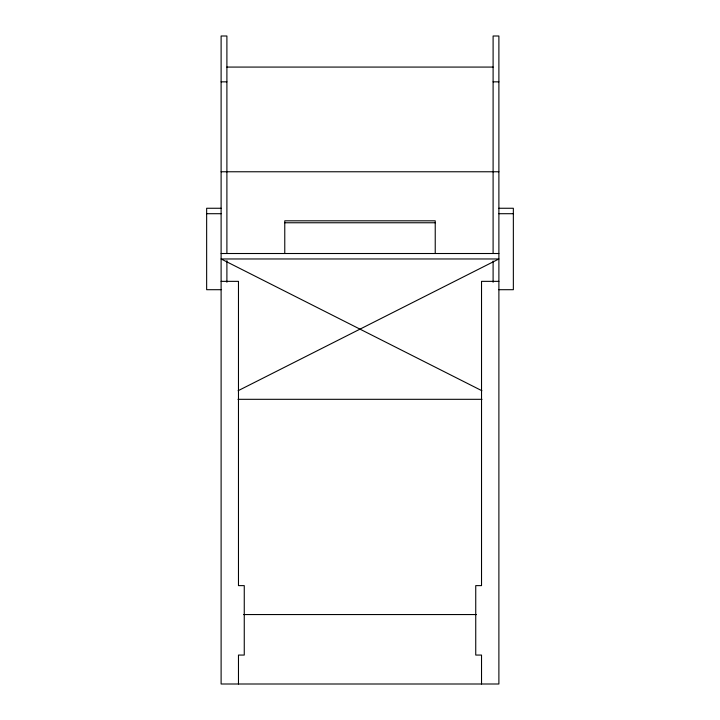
<?xml version="1.0" encoding="UTF-8"?>
<svg xmlns="http://www.w3.org/2000/svg" width="720" height="720" viewBox="0 0 720 720"><rect width="100%" height="100%" fill="white"/><g stroke="black" fill="none" stroke-linecap="round" stroke-linejoin="round"><path stroke-width="1.08" d="M238.104 390.726L498.888 258.966L221.112 258.966L481.896 390.726M226.899 67.077L493.101 67.077M221.112 81.846L226.899 81.846M493.101 81.846L498.888 81.846M221.112 171.765L498.888 171.765M221.112 208.26L206.649 208.26L206.649 289.701L221.112 289.701M498.888 208.26L513.351 208.26L513.351 289.701L498.888 289.701M206.649 213.705L221.112 213.705M498.888 213.705L513.351 213.705M284.769 222.759L435.231 222.759M221.112 253.512L498.888 253.512M221.112 281.349L238.473 281.349L238.473 585.621L244.26 585.621L244.26 655.065L238.473 655.065L238.473 684M498.888 281.349L481.527 281.349L481.527 585.621L475.74 585.621L475.74 655.065L481.527 655.065L481.527 684M237.978 399.312L482.022 399.312M243.603 614.556L476.397 614.556M493.101 253.512L493.101 36L498.888 36L498.888 684L221.112 684L221.112 36L226.899 36L226.899 253.512M493.101 261.036L493.101 282.249M435.231 253.512L435.231 220.815L284.769 220.815L284.769 253.512M226.899 260.64L226.899 282.249"/></g></svg>
